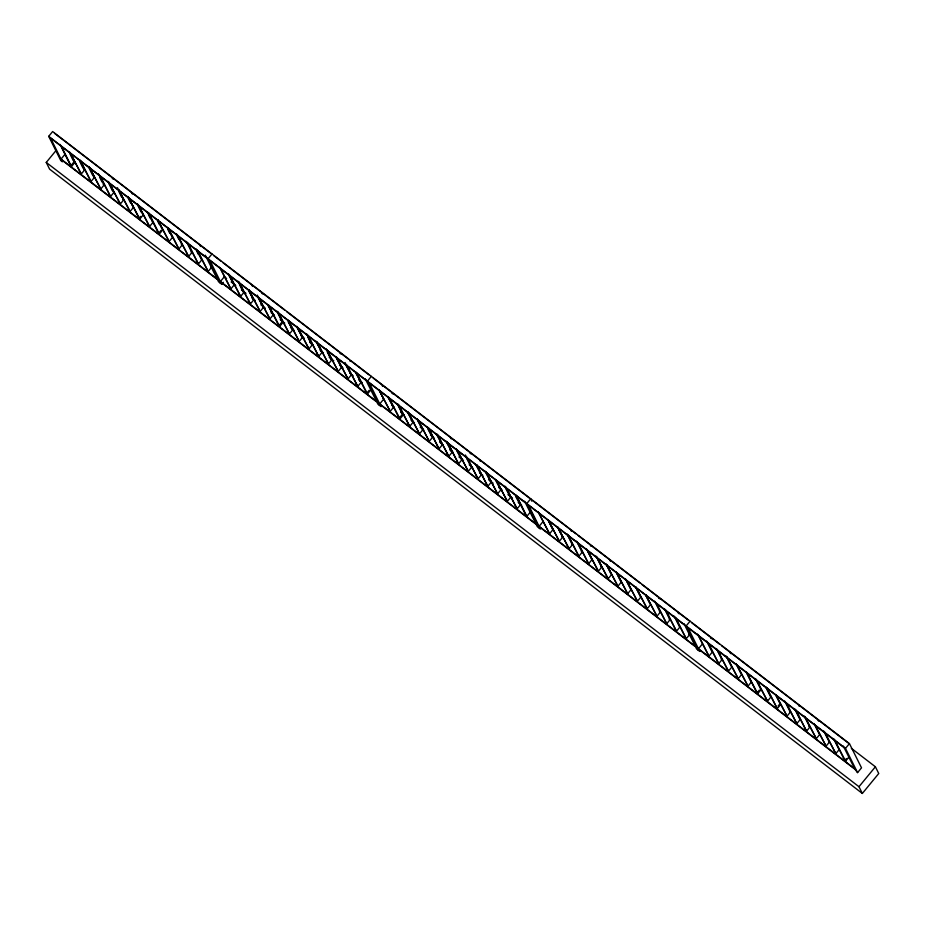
<?xml version="1.0" encoding="UTF-8"?>
<svg xmlns="http://www.w3.org/2000/svg" width="925" height="925" viewBox="0 0 925 925"><rect width="100%" height="100%" fill="white"/><g stroke="black" fill="none" stroke-linecap="round" stroke-linejoin="round"><path stroke-width="1.39" d="M221.734 284.206L218.543 281.755L217.479 279.604L61.304 159.643L62.38 161.794L60.784 160.568L48.701 136.333L52.633 131.547L849.439 743.596L861.522 767.831L857.579 772.618L854.908 769.242L698.733 649.281L699.809 651.431L696.629 648.992L695.554 646.829L539.379 526.868L540.454 529.031L537.263 526.579L536.188 524.417L380.025 404.456L381.1 406.618L377.909 404.167L376.833 402.017L220.659 282.044L221.734 284.206L223.307 282.287M851.358 748.313L875.397 766.779L878.75 773.508L862.343 793.453L49.603 169.159L46.25 162.43L56.275 150.232M205.258 255.161L217.202 279.061L61.038 159.1L64.97 154.313M69.849 152.671L74.775 162.557L71.491 166.546L70.693 165.933L73.977 161.944M81.25 174.039L69.976 152.428L81.25 174.039L84.533 170.05L79.608 160.164M79.747 159.921L91.008 181.543L94.292 177.554L88.754 166.431M100.767 189.035L89.505 167.425L100.767 189.035L104.051 185.046L98.513 173.923M99.264 174.917L110.537 196.539L113.81 192.539L108.271 181.427M120.296 204.032L109.023 182.41L120.296 204.032L123.58 200.043L117.417 187.683M130.055 211.524L118.782 189.914L130.055 211.524L133.339 207.535L127.789 196.424M137.547 203.916L143.097 215.039L139.814 219.028L139.016 218.416L140.658 216.415M149.573 226.521L138.311 204.911L149.573 226.521L152.856 222.532L147.931 212.646M157.689 220.15L162.615 230.036L159.331 234.025L158.545 233.412L160.996 230.417M169.102 241.517L157.828 219.907L169.102 241.517L172.374 237.528L167.448 227.642M167.587 227.4L178.86 249.022L182.144 245.032L176.594 233.909M188.619 256.514L177.346 234.904L188.619 256.514L191.903 252.525L186.353 241.402M187.104 242.396L198.378 264.018L201.662 260.017L196.112 248.906M211.998 253.959L208.056 258.746L220.138 282.981M196.875 249.889L208.137 271.511L211.42 267.522L210.623 266.909M365.236 378.811L376.567 401.473L220.393 281.512L224.336 276.725L226.613 278.471M219.583 267.337L230.845 288.958L234.129 284.969L228.591 273.846M240.604 296.451L229.342 274.841L240.604 296.451L243.888 292.462L238.349 281.339M250.374 303.955L239.101 282.333L250.374 303.955L253.658 299.954L248.721 290.08M260.133 311.447L248.86 289.826L260.133 311.447L263.417 307.458L257.254 295.098M269.892 318.94L258.618 297.33L269.892 318.94L273.176 314.951L268.25 305.065M277.396 311.332L282.934 322.455L279.651 326.444L278.853 325.831L282.137 321.842L277.824 313.193M289.409 333.937L278.147 312.326L289.409 333.937L292.693 329.947L287.767 320.062M288.519 321.056L299.168 341.441L302.452 337.452L296.913 326.328M308.938 348.933L297.665 327.323L308.938 348.933L312.222 344.944L306.672 333.821M307.424 334.815L318.697 356.437L321.981 352.448L316.431 341.325M328.456 363.93L317.183 342.319L328.456 363.93L331.74 359.941L326.19 348.817M338.215 371.434L326.953 349.812L338.215 371.434L341.498 367.433L336.573 357.559M347.973 378.926L336.712 357.304L347.973 378.926L351.257 374.937L345.094 362.577M357.744 386.419L346.47 364.808L357.744 386.419L361.016 382.43L356.09 372.544M371.353 376.371L367.422 381.158L379.504 405.393M370.786 389.934L367.502 393.923L366.705 393.31L369.167 390.315M524.591 501.223L535.922 523.885L379.747 403.924L383.69 399.137L379.377 390.489M390.211 411.359L378.938 389.749L390.211 411.359L393.495 407.37L388.558 397.496M397.704 403.751L403.254 414.874L399.97 418.863L399.172 418.25L402.456 414.261L398.143 405.613M409.729 426.356L398.455 404.745L409.729 426.356L413.012 422.367L408.087 412.481M419.488 433.86L408.226 412.238L419.488 433.86L422.771 429.871L417.233 418.748M429.246 441.352L417.984 419.742L429.246 441.352L432.53 437.363L427.604 427.477M427.743 427.234L439.017 448.856L442.289 444.867L436.75 433.744M448.775 456.349L437.502 434.738L448.775 456.349L452.059 452.36L446.509 441.237M447.261 442.231L458.534 463.853L461.818 459.864L456.268 448.741M468.293 471.345L457.019 449.723L468.293 471.345L471.577 467.356L465.414 454.996M478.052 478.838L466.79 457.228L478.052 478.838L481.335 474.849L476.41 464.974M487.81 486.342L476.548 464.72L487.81 486.342L491.094 482.353L485.556 471.23M497.581 493.834L486.307 472.224L497.581 493.834L500.853 489.845L495.927 479.959M507.339 501.338L496.066 479.717L507.339 501.338L510.623 497.349L505.073 486.226M517.098 508.831L505.825 487.221L517.098 508.831L520.382 504.842L515.456 494.956M516.208 495.95L526.059 515.722L526.857 516.335L530.141 512.346M683.957 623.635L695.288 646.298L539.113 526.337L543.044 521.55M538.119 511.664L549.566 533.771L552.849 529.782L547.924 519.896M559.324 541.275L548.062 519.653L559.324 541.275L562.608 537.286L557.683 527.4M569.083 548.768L557.821 527.158L569.083 548.768L572.367 544.779L566.828 533.656M567.58 534.65L578.853 556.272L582.137 552.283L576.587 541.16M577.339 542.154L588.612 563.764L591.896 559.775L586.346 548.652M598.371 571.268L587.097 549.647L598.371 571.268L601.655 567.279L596.105 556.156M608.13 578.761L596.856 557.139L608.13 578.761L611.413 574.772L605.875 563.649M617.888 586.253L606.627 564.643L617.888 586.253L621.172 582.264L616.247 572.39M627.647 593.757L616.385 572.136L627.647 593.757L630.931 589.768L625.393 578.645M637.418 601.25L626.144 579.64L637.418 601.25L640.701 597.261L635.764 587.375M647.176 608.754L635.903 587.132L647.176 608.754L650.46 604.765L645.523 594.879M656.935 616.247L645.662 594.636L656.935 616.247L660.219 612.257L654.669 601.134M655.432 602.129L666.694 623.751L669.978 619.762L664.439 608.638M665.191 609.633L676.452 631.243L679.736 627.254L674.198 616.131M690.073 621.184L686.13 625.971L698.225 650.217M674.949 617.125L686.223 638.747L689.495 634.758L688.697 634.145M843.311 746.047L854.642 768.71L698.468 648.737L702.41 643.95M697.485 634.076L708.932 656.183L712.204 652.194L706.665 641.071M707.417 642.066L718.69 663.688L721.974 659.698L716.424 648.575M728.449 671.18L717.176 649.57L728.449 671.18L731.733 667.191L726.183 656.068M738.208 678.684L726.934 657.062L738.208 678.684L741.492 674.683L735.942 663.572M747.967 686.177L736.705 664.555L747.967 686.177L751.25 682.188L746.325 672.302M755.471 678.568L761.009 689.68L757.725 693.669L756.928 693.068L759.39 690.073M767.496 701.173L756.222 679.551L767.496 701.173L770.768 697.184L765.842 687.298M778.098 706.064L779.74 704.064M765.981 687.055L777.254 708.666L780.538 704.677L775.601 694.791M787.013 716.17L775.74 694.548L787.013 716.17L790.297 712.181L784.747 701.058M785.498 702.052L796.772 723.662L800.056 719.673L794.506 708.55M795.269 709.544L806.531 731.166L809.814 727.177L804.276 716.054M816.289 738.659L805.028 717.048L816.289 738.659L819.573 734.67L814.035 723.547M826.06 746.163L814.786 724.541L826.06 746.163L829.332 742.162L823.793 731.051M835.818 753.655L824.545 732.033L835.818 753.655L839.102 749.666L833.552 738.543M857.579 772.618L845.496 748.383L849.439 743.596M848.861 757.159L845.577 761.148L844.779 760.547L846.421 758.546M862.343 793.453L858.978 786.724L875.397 766.779M54.494 133.304L210.669 253.265M213.86 255.716L220.693 260.977M222.983 262.723L284.53 310.014M286.819 311.76L348.367 359.039M350.656 360.796L368.89 374.81M373.214 378.128L529.389 498.089M533.713 501.419L575.893 533.817M578.171 535.563L639.73 582.854M642.008 584.6L688.743 620.502M691.935 622.953L719.292 643.962M721.569 645.719L848.109 742.914M112.307 178.421L113.104 179.034M131.824 193.417L132.622 194.03M200.158 245.9L200.945 246.512M252.143 285.837L252.941 286.449M261.902 293.341L262.7 293.953M339.995 353.315L340.782 353.928M349.754 360.819L350.552 361.432M382.222 385.76L383.019 386.373M391.98 393.252L392.778 393.865M450.544 438.242L451.342 438.855M470.062 453.238L470.86 453.851M479.832 460.731L480.63 461.344M570.864 530.661L571.662 531.274M590.381 545.658L591.179 546.27M609.91 560.654L610.697 561.267M658.704 598.14L659.502 598.753M678.233 613.136L679.031 613.749M710.701 638.077L711.498 638.689M730.218 653.073L731.016 653.686M798.541 705.555L799.339 706.168M818.07 720.552L818.868 721.165M538.292 512.161L549.566 533.771M48.701 136.333L845.496 748.383M206.738 258.063L50.563 138.091L61.038 159.1M366.092 380.464L209.917 260.503L220.393 281.512M525.446 502.876L369.283 382.915L379.747 403.924M684.812 625.288L528.637 505.328L539.113 526.337M844.167 747.701L687.992 627.74L698.468 648.737M231.169 281.975L235.736 285.478M241.425 289.86L245.992 293.364M251.692 297.734L255.115 300.371M260.815 304.741L265.371 308.245M271.071 312.627L274.494 315.252M280.194 319.634L284.75 323.137M290.45 327.508L293.873 330.132M300.706 335.393L304.128 338.018M309.829 342.4L313.251 345.025M320.085 350.274L323.507 352.899M329.208 357.281L333.763 360.785M339.463 365.167L342.886 367.792M349.719 373.041L353.142 375.666M358.842 380.048L362.265 382.672M391.668 405.266L393.946 407.012M400.791 412.272L404.213 414.897M411.047 420.147L414.469 422.771M420.17 427.153L423.592 429.778M430.426 435.039L433.848 437.664M439.548 442.046L442.971 444.671M449.804 449.92L453.227 452.545M458.927 456.927L463.483 460.43M469.183 464.812L472.606 467.437M479.451 472.687L482.862 475.311M488.562 479.693L493.129 483.197M498.829 487.579L502.24 490.204M507.941 494.574L512.508 498.078M518.208 502.46L521.619 505.085M281.593 321.044L283.882 322.79M83.736 169.437L84.533 170.05M93.494 176.941L94.292 177.554M103.253 184.433L104.051 185.046M122.782 199.43L123.58 200.043M181.346 244.42L182.144 245.032M191.105 251.912L191.903 252.525M234.129 284.969L229.018 275.708M243.09 291.849L243.888 292.462M253.658 299.954L248.548 290.693M263.417 307.458L258.306 298.197M273.176 314.951L268.065 305.689M282.137 321.842L282.934 322.455M292.693 329.947L288.207 321.923M302.452 337.452L297.353 328.19M311.424 344.331L312.222 344.944M321.981 352.448L316.87 343.187M330.942 359.328L331.74 359.941M341.498 367.433L336.388 358.183M351.257 374.937L346.147 365.676M361.016 382.43L355.917 373.168M393.495 407.37L387.76 396.883M402.456 414.261L403.254 414.874M413.012 422.367L407.289 411.868M422.771 429.871L417.661 420.609M432.53 437.363L428.044 429.339M442.289 444.867L437.19 435.606M452.059 452.36L446.948 443.098M461.818 459.864L456.707 450.602M471.577 467.356L466.466 458.095M481.335 474.849L475.612 464.362M491.094 482.353L485.983 473.091M500.853 489.845L495.129 479.358M510.623 497.349L505.512 488.088M520.382 504.842L515.884 496.817M561.81 536.673L562.608 537.286M571.569 544.166L572.367 544.779M581.339 551.67L582.137 552.283M600.857 566.667L601.655 567.279M659.421 611.645L660.219 612.257M669.18 619.149L669.978 619.762M721.176 659.086L721.974 659.698M789.499 711.568L790.297 712.181M809.017 726.564L809.814 727.177M828.546 741.561L829.332 742.162M46.25 162.43L858.978 786.724M845.577 761.148L834.304 739.538L844.779 760.547M796.067 710.157L806.531 731.166M786.296 702.665L796.772 723.662M766.779 687.668L777.254 708.666M757.725 693.669L746.463 672.059L756.928 693.068M708.215 642.678L718.69 663.688M698.456 635.186L708.932 656.183M675.747 617.738L686.223 638.747M665.988 610.246L676.452 631.243M656.218 602.742L666.694 623.751M578.137 542.767L588.612 563.764M568.378 535.263L578.853 556.272M531.991 501.327L530.719 498.772L526.776 503.57L538.859 527.805M516.381 495.326L526.857 516.335M448.058 442.844L458.534 463.853M428.541 427.847L439.017 448.856M399.97 418.863L388.697 397.241L399.172 418.25M367.502 393.923L356.229 372.301L366.705 393.31M327.242 351.916L330.329 358.091M308.222 335.428L318.697 356.437M307.724 336.92L310.8 343.094M288.704 320.432L299.168 341.441M279.651 326.444L268.377 304.822L278.853 325.831M239.402 284.438L242.477 290.612M220.994 269.187L230.845 288.958M197.673 250.502L208.137 271.511M196.551 250.767L198.401 254.468M187.902 243.009L198.378 264.018M177.033 235.771L178.883 239.471M168.385 228.012L178.86 249.022M167.887 229.504L169.738 233.216M157.504 220.774L159.354 224.474M148.867 213.016L159.331 234.025M148.069 212.403L158.545 233.412M148.37 214.508L150.208 218.219M137.987 205.778L141.062 211.952M139.814 219.028L128.54 197.407L139.016 218.416M128.228 198.274L130.691 203.222M119.082 192.018L121.545 196.956M108.711 183.289L112.399 190.7M100.675 176.767L110.537 196.539M99.565 177.022L102.027 181.959M89.182 168.292L92.882 175.704M80.533 160.534L91.008 181.543M80.036 162.025L83.123 168.2M69.664 153.296L73.364 160.707M61.015 145.537L71.491 166.546M60.044 144.427L70.693 165.933"/></g></svg>
